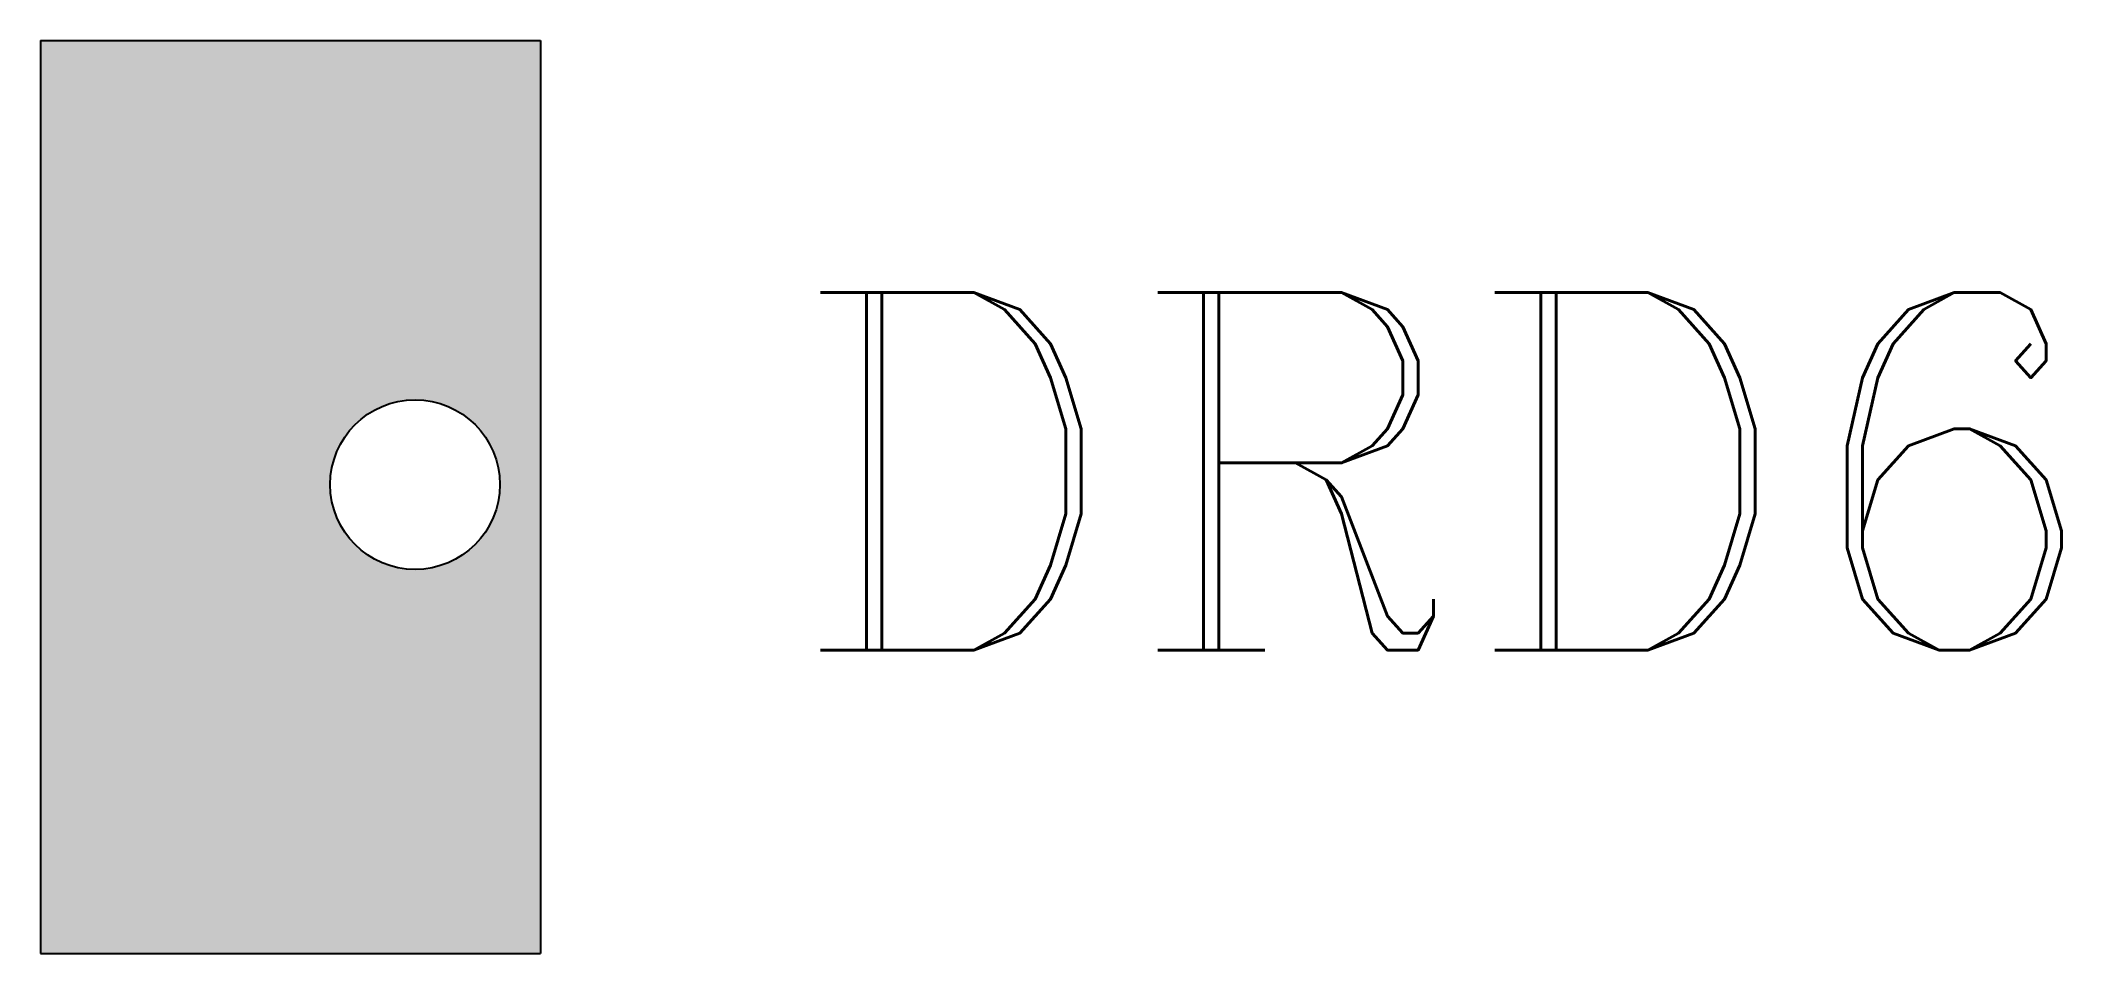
# Model space of a CAD drawing. Header units: inches. Extents: x -2.6 to 18.6, y 0 to 9.6.
import ezdxf

# ---------------------------------------------------------------- set-up
doc = ezdxf.new("R2010")
doc.units = ezdxf.units.IN
doc.header["$LTSCALE"] = 48
doc.header["$MEASUREMENT"] = 0

msp = doc.modelspace()

# ---------------------------------------------------------------- hatches: boundary and pattern name
h = msp.add_hatch(color=256)
h.paths.add_polyline_path([(-2.623, 0), (2.623, 0), (2.623, 9.578), (-2.623, 9.578)])
h.paths.add_polyline_path([(2.197, 4.919, -1), (0.417, 4.919, -1)], flags=16)

# ---------------------------------------------------------------- linework, layer by layer
for p, q in [((-2.623, 9.578), (-2.623, 0)), ((-2.623, 9.578), (2.623, 9.578)), ((2.623, 9.578), (2.623, 0)), ((-2.623, 0), (2.623, 0))]:
    msp.add_line(p, q)
msp.add_circle((1.307, 4.919), 0.89)

# ---------------------------------------------------------------- texts
at = {"insert": (5.241, 6.933), "char_height": 3.75, "width": 10.65286, "attachment_point": 1}
msp.add_mtext('{\\Fcomplex|c0;DRD6}', dxfattribs=at)
at = {"flags": 1}
msp.add_attdef('WATTSTOPPER', (5.796, 2.522), 'DRD6', height=0.001, dxfattribs=at)

doc.saveas('drawing.dxf')
